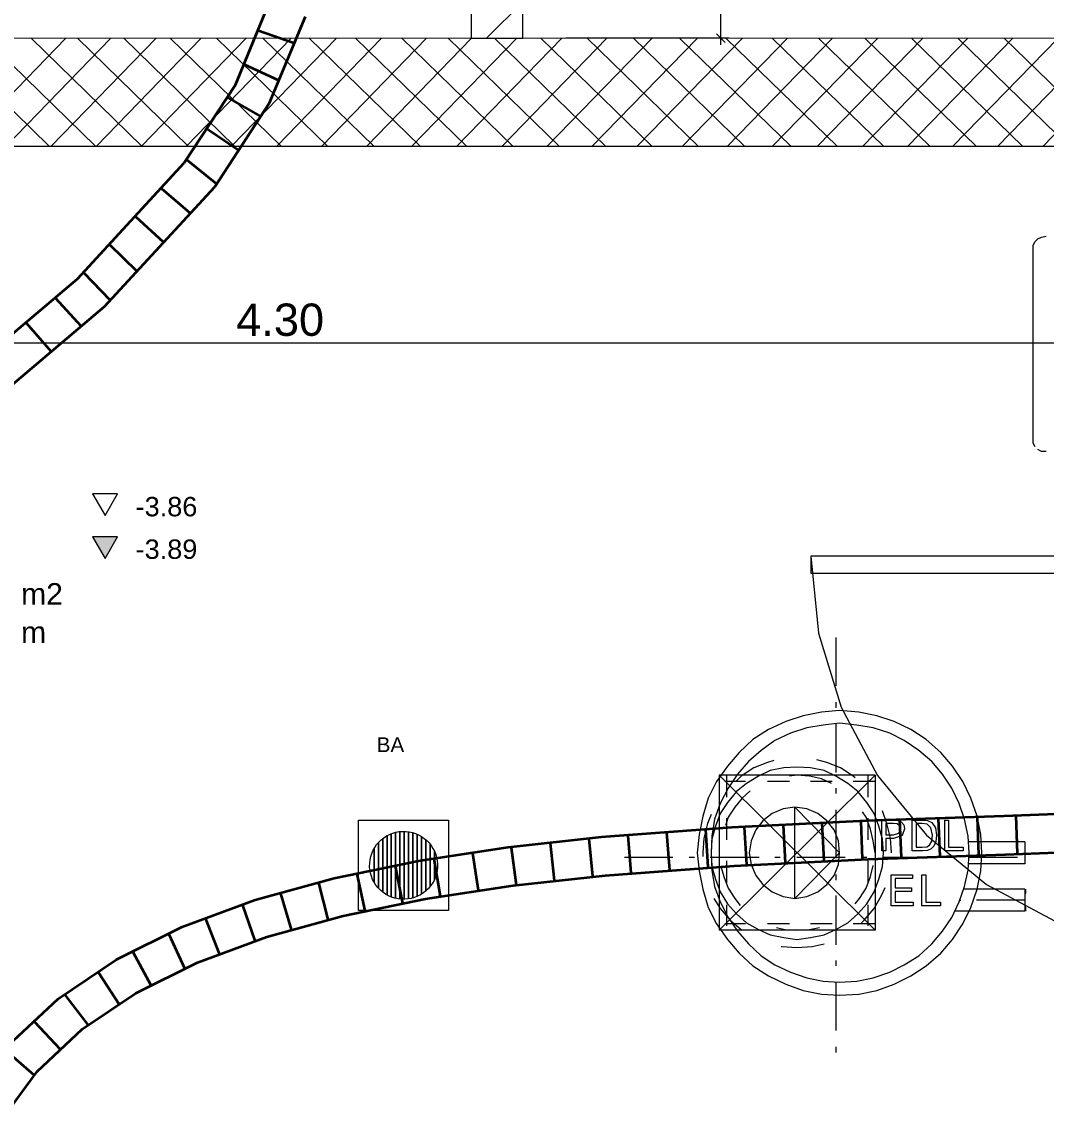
# Model space of a CAD drawing. Extents: x 0 to 1189, y 0 to 841.
# Drawn here: x 201.8 to 249.3, y 483.9 to 534.9 of the extents above; entities that cross this region are included whole.
import ezdxf
from ezdxf.lldxf.tags import DXFTag

# ---------------------------------------------------------------- set-up
doc = ezdxf.new("R2010")
doc.units = 0
doc.layers.get('0').update_dxf_attribs({"lineweight": 35})
for name, color, linetype, lineweight in [('152.0 Kanalisation', 7, 'Continuous', 25), ('211.5 Stahlbeton Kontur', 7, 'Continuous', 25), ('211.5 Stahlbeton Schraffur', 7, 'Continuous', 25), ('211.6 Mauerwerk Kontur', 7, 'Continuous', 25), ('211.6 Mauerwerk Schraffur', 7, 'Continuous', 25), ('251.0 Allg. Sanitärapparate', 7, 'Continuous', 25), ('273.0 Innentüren', 7, 'Continuous', 25), ('Bemassung', 7, 'Continuous', 25), ('Raumstempel', 7, 'Continuous', 25)]:
    doc.layers.add(name, color=color, linetype=linetype, lineweight=lineweight)
doc.layers.add('L_Zuluft_eingelegt', color=1, linetype='fein_strichliert', lineweight=35, true_color=0xff0000)
doc.styles.get("Standard").update_dxf_attribs({"font": 'arial.ttf'})
tags = doc.linetypes.add('fein_strichliert', pattern=[4, 1, -2, 1]).pattern_tags.tags
tags[8:9] = [DXFTag(74, 4), DXFTag(75, 0), DXFTag(340, '0'), DXFTag(46, 0.0), DXFTag(50, 0.0), DXFTag(44, 0.0), DXFTag(45, 0.0)]
tags[6:7] = [DXFTag(74, 4), DXFTag(75, 0), DXFTag(340, '0'), DXFTag(46, 0.0), DXFTag(50, 0.0), DXFTag(44, 0.0), DXFTag(45, 0.0)]
tags[4:5] = [DXFTag(74, 4), DXFTag(75, 0), DXFTag(340, '0'), DXFTag(46, 0.0), DXFTag(50, 0.0), DXFTag(44, 0.0), DXFTag(45, 0.0)]

# ---------------------------------------------------------------- blocks, each defined once
blk = doc.blocks.new('Referenz-A0SO6TOG06', base_point=(4.401, 96.704))
at = {"layer": '152.0 Kanalisation', "color": 0, "lineweight": 13}
for p, q in [((239.576, 506.324), (239.576, 504.081)), ((239.576, 503.319), (239.576, 503.065)), ((238.052, 502.684), (237.248, 502.43)), ((238.899, 502.853), (238.052, 502.684)), ((239.746, 502.938), (238.899, 502.853)), ((240.635, 502.853), (239.746, 502.938)), ((241.481, 502.684), (240.635, 502.853)), ((242.286, 502.43), (241.481, 502.684)), ((237.248, 502.43), (236.444, 502.049)), ((238.222, 502.133), (237.46, 501.879)), ((238.984, 502.26), (238.222, 502.133)), ((239.746, 502.345), (238.984, 502.26)), ((239.576, 502.345), (239.576, 500.059)), ((240.55, 502.26), (239.746, 502.345)), ((241.312, 502.133), (240.55, 502.26)), ((242.074, 501.879), (241.312, 502.133)), ((243.048, 502.049), (242.286, 502.43)), ((235.724, 501.583), (235.089, 500.99)), ((236.444, 502.049), (235.724, 501.583)), ((237.46, 501.879), (236.74, 501.541)), ((242.751, 501.541), (242.074, 501.879)), ((243.767, 501.583), (243.048, 502.049)), ((244.445, 500.99), (243.767, 501.583)), ((236.105, 501.075), (235.512, 500.567)), ((236.74, 501.541), (236.105, 501.075)), ((243.429, 501.075), (242.751, 501.541)), ((244.021, 500.567), (243.429, 501.075)), ((235.089, 500.99), (234.539, 500.355)), ((235.512, 500.567), (235.004, 499.974)), ((236.698, 500.609), (236.401, 500.525)), ((239.153, 500.525), (238.687, 500.652)), ((244.529, 499.974), (244.021, 500.567)), ((244.995, 500.355), (244.445, 500.99)), ((234.539, 500.355), (234.031, 499.636)), ((235.766, 500.271), (235.174, 499.89)), ((236.401, 500.525), (235.766, 500.271)), ((236.528, 500.144), (235.978, 499.89)), ((237.163, 500.271), (236.528, 500.144)), ((237.756, 500.313), (237.163, 500.271)), ((238.391, 500.271), (237.756, 500.313)), ((239.026, 500.144), (238.391, 500.271)), ((239.576, 499.89), (239.026, 500.144)), ((239.788, 500.271), (239.153, 500.525)), ((240.381, 499.89), (239.788, 500.271)), ((245.461, 499.636), (244.995, 500.355)), ((234.031, 499.636), (233.65, 498.874)), ((241.397, 499.932), (234.158, 499.932)), ((234.158, 499.932), (234.158, 492.736)), ((234.158, 499.932), (241.397, 492.736)), ((241.397, 499.932), (234.158, 492.736)), ((235.385, 499.636), (234.412, 499.636)), ((234.496, 499.932), (234.496, 498.916)), ((235.004, 499.974), (234.581, 499.339)), ((235.174, 499.89), (234.962, 499.678)), ((235.428, 499.551), (234.962, 499.17)), ((235.978, 499.89), (235.428, 499.551)), ((237.417, 499.636), (236.401, 499.636)), ((237.756, 499.932), (237.417, 499.89)), ((238.349, 499.89), (237.756, 499.932)), ((238.899, 499.763), (238.349, 499.89)), ((239.407, 499.636), (238.391, 499.636)), ((239.365, 499.551), (238.899, 499.763)), ((240.127, 499.551), (239.576, 499.89)), ((240.592, 499.17), (240.127, 499.551)), ((240.465, 499.805), (240.381, 499.89)), ((241.397, 499.636), (240.381, 499.636)), ((241.058, 499.932), (241.058, 498.916)), ((241.397, 499.932), (241.397, 492.736)), ((244.953, 499.339), (244.529, 499.974)), ((245.842, 498.874), (245.461, 499.636)), ((234.581, 499.339), (234.2, 498.62)), ((234.962, 499.17), (234.539, 498.662)), ((235.597, 499.212), (235.216, 498.874)), ((239.576, 499.339), (239.576, 499.085)), ((241.016, 498.662), (240.592, 499.17)), ((245.291, 498.62), (244.953, 499.339)), ((233.65, 498.874), (233.396, 498.027)), ((234.2, 498.62), (233.946, 497.9)), ((234.539, 498.662), (234.2, 498.154)), ((235.216, 498.874), (234.877, 498.45)), ((241.354, 498.154), (241.016, 498.662)), ((245.545, 497.9), (245.291, 498.62)), ((246.138, 498.027), (245.842, 498.874)), ((233.396, 498.027), (233.226, 497.18)), ((233.777, 498.112), (233.607, 497.688)), ((234.2, 498.154), (233.988, 497.561)), ((234.877, 498.45), (234.581, 497.985)), ((236.613, 498.154), (236.19, 497.815)), ((237.121, 498.366), (236.613, 498.154)), ((237.671, 498.45), (237.121, 498.366)), ((238.222, 498.366), (237.671, 498.45)), ((237.671, 494.217), (237.671, 498.45)), ((237.671, 498.45), (239.746, 496.334)), ((238.73, 498.154), (238.222, 498.366)), ((239.153, 497.815), (238.73, 498.154)), ((239.576, 498.323), (239.576, 496.08)), ((240.973, 497.985), (240.804, 498.239)), ((241.566, 497.561), (241.354, 498.154)), ((241.947, 497.688), (241.735, 498.281)), ((246.307, 497.18), (246.138, 498.027)), ((217.415, 497.84), (221.597, 497.84)), ((217.415, 493.659), (217.415, 497.84)), ((221.597, 497.84), (221.597, 493.659)), ((233.607, 497.688), (233.438, 497.011)), ((233.946, 497.9), (233.819, 497.096)), ((233.988, 497.561), (233.819, 496.969)), ((234.581, 497.985), (234.454, 497.604)), ((234.496, 497.942), (234.496, 496.926)), ((236.19, 497.815), (235.851, 497.392)), ((239.492, 497.392), (239.153, 497.815)), ((241.185, 497.434), (240.973, 497.985)), ((241.058, 497.942), (241.058, 496.926)), ((241.735, 496.969), (241.566, 497.561)), ((241.715, 496.416), (241.715, 497.853)), ((241.715, 497.853), (242.233, 497.853)), ((242.248, 497.684), (241.897, 497.684)), ((241.897, 497.684), (241.897, 497.17)), ((242.116, 497.011), (241.947, 497.688)), ((242.233, 497.853), (242.442, 497.84)), ((242.418, 497.671), (242.248, 497.684)), ((242.532, 497.586), (242.418, 497.671)), ((242.442, 497.84), (242.611, 497.772)), ((242.576, 497.432), (242.532, 497.586)), ((242.611, 497.772), (242.721, 497.634)), ((242.721, 497.634), (242.763, 497.438)), ((243.112, 496.416), (243.112, 497.853)), ((243.112, 497.853), (243.585, 497.853)), ((243.582, 497.684), (243.294, 497.684)), ((243.294, 497.684), (243.294, 496.585)), ((243.817, 497.654), (243.582, 497.684)), ((243.585, 497.853), (243.83, 497.833)), ((243.989, 497.491), (243.817, 497.654)), ((243.83, 497.833), (244.031, 497.73)), ((244.031, 497.73), (244.193, 497.484)), ((244.628, 496.416), (244.628, 497.853)), ((244.628, 497.853), (244.809, 497.853)), ((244.809, 497.853), (244.809, 496.585)), ((245.715, 497.096), (245.545, 497.9)), ((218.466, 496.935), (218.587, 497.031)), ((218.536, 496.993), (218.536, 495.75)), ((218.536, 495.75), (218.536, 496.993)), ((218.587, 497.031), (218.718, 497.115)), ((218.718, 497.115), (218.855, 497.186)), ((218.736, 497.126), (218.736, 495.75)), ((218.736, 495.75), (218.736, 497.126)), ((218.855, 497.186), (218.999, 497.243)), ((218.936, 497.22), (218.936, 495.75)), ((218.936, 495.75), (218.936, 497.22)), ((218.999, 497.243), (219.148, 497.285)), ((219.136, 497.282), (219.136, 495.75)), ((219.136, 495.75), (219.136, 497.282)), ((219.148, 497.285), (219.3, 497.313)), ((219.3, 497.313), (219.454, 497.325)), ((219.336, 497.317), (219.336, 495.75)), ((219.336, 495.75), (219.336, 497.317)), ((219.454, 497.325), (219.609, 497.323)), ((219.536, 497.326), (219.536, 495.75)), ((219.536, 495.75), (219.536, 497.326)), ((219.609, 497.323), (219.763, 497.305)), ((219.736, 497.309), (219.736, 495.75)), ((219.736, 495.75), (219.736, 497.309)), ((219.763, 497.305), (219.914, 497.272)), ((219.914, 497.272), (220.061, 497.225)), ((219.936, 497.266), (219.936, 495.75)), ((219.936, 495.75), (219.936, 497.266)), ((220.061, 497.225), (220.203, 497.164)), ((220.136, 497.195), (220.136, 495.75)), ((220.136, 495.75), (220.136, 497.195)), ((220.203, 497.164), (220.338, 497.088)), ((220.336, 497.09), (220.336, 495.75)), ((220.336, 495.75), (220.336, 497.09)), ((220.338, 497.088), (220.465, 497)), ((220.465, 497), (220.583, 496.9)), ((233.226, 497.18), (233.142, 496.334)), ((233.438, 497.011), (233.396, 496.334)), ((233.819, 497.096), (233.777, 496.334)), ((235.851, 497.392), (235.639, 496.884)), ((239.703, 496.884), (239.492, 497.392)), ((241.312, 496.884), (241.185, 497.434)), ((241.897, 497.17), (242.252, 497.17)), ((242.249, 497), (241.897, 497)), ((241.897, 497), (241.897, 496.416)), ((242.159, 496.334), (242.116, 497.011)), ((242.652, 497.127), (242.249, 497)), ((242.252, 497.17), (242.502, 497.238)), ((242.502, 497.238), (242.576, 497.432)), ((242.763, 497.438), (242.652, 497.127)), ((244.06, 497.145), (243.989, 497.491)), ((244.023, 496.868), (244.06, 497.145)), ((244.193, 497.484), (244.247, 497.142)), ((244.247, 497.142), (244.211, 496.852)), ((245.757, 496.334), (245.715, 497.096)), ((246.35, 496.334), (246.307, 497.18)), ((218.092, 496.447), (218.167, 496.582)), ((218.136, 496.531), (218.136, 495.75)), ((218.136, 495.75), (218.136, 496.531)), ((218.167, 496.582), (218.255, 496.709)), ((218.255, 496.709), (218.355, 496.827)), ((218.336, 496.807), (218.336, 495.75)), ((218.336, 495.75), (218.336, 496.807)), ((218.355, 496.827), (218.466, 496.935)), ((220.536, 496.943), (220.536, 495.75)), ((220.536, 495.75), (220.536, 496.943)), ((220.583, 496.9), (220.691, 496.789)), ((220.691, 496.789), (220.787, 496.668)), ((220.736, 496.735), (220.736, 495.75)), ((220.736, 495.75), (220.736, 496.735)), ((220.787, 496.668), (220.871, 496.538)), ((220.871, 496.538), (220.942, 496.4)), ((233.819, 496.969), (233.777, 496.334)), ((235.639, 496.884), (235.555, 496.334)), ((239.746, 496.334), (239.703, 496.884)), ((241.397, 496.334), (241.312, 496.884)), ((241.778, 496.334), (241.735, 496.969)), ((243.294, 496.585), (243.587, 496.585)), ((243.587, 496.585), (243.8, 496.612)), ((243.8, 496.612), (243.923, 496.686)), ((243.992, 496.512), (243.828, 496.44)), ((243.923, 496.686), (244.023, 496.868)), ((244.117, 496.642), (243.992, 496.512)), ((244.211, 496.852), (244.117, 496.642)), ((244.809, 496.585), (245.485, 496.585)), ((245.485, 496.585), (245.485, 496.416)), ((248.339, 496.842), (245.757, 496.842)), ((248.339, 496.842), (248.339, 496.799)), ((248.339, 496.842), (248.339, 495.826)), ((248.339, 496.799), (248.339, 496.757)), ((248.339, 496.757), (248.339, 496.715)), ((248.339, 496.715), (248.339, 496.672)), ((248.339, 496.672), (248.339, 496.63)), ((248.339, 496.63), (248.339, 496.588)), ((248.339, 496.588), (248.339, 496.503)), ((248.339, 496.503), (248.339, 496.461)), ((217.932, 495.853), (217.95, 496.006)), ((217.95, 496.006), (217.983, 496.158)), ((217.983, 496.158), (218.03, 496.305)), ((218.03, 496.305), (218.092, 496.447)), ((220.936, 496.412), (220.936, 495.75)), ((220.936, 495.75), (220.936, 496.412)), ((220.942, 496.4), (220.999, 496.256)), ((220.999, 496.256), (221.041, 496.108)), ((221.041, 496.108), (221.069, 495.955)), ((229.755, 496.122), (231.999, 496.122)), ((232.761, 496.122), (233.015, 496.122)), ((233.142, 496.334), (233.226, 495.487)), ((233.396, 496.334), (233.396, 496.164)), ((233.734, 496.122), (236.02, 496.122)), ((233.777, 496.334), (233.819, 495.699)), ((233.777, 496.334), (233.819, 495.529)), ((235.555, 496.334), (235.639, 495.783)), ((236.74, 496.122), (236.994, 496.122)), ((239.746, 496.334), (237.671, 494.217)), ((237.756, 496.122), (240, 496.122)), ((239.703, 495.783), (239.746, 496.334)), ((240.762, 496.122), (241.016, 496.122)), ((241.897, 496.416), (241.715, 496.416)), ((241.735, 495.699), (241.778, 496.334)), ((241.735, 496.122), (244.021, 496.122)), ((243.608, 496.416), (243.112, 496.416)), ((243.828, 496.44), (243.608, 496.416)), ((245.485, 496.416), (244.628, 496.416)), ((244.741, 496.122), (244.995, 496.122)), ((245.715, 495.529), (245.757, 496.334)), ((245.757, 496.122), (248.001, 496.122)), ((246.307, 495.487), (246.35, 496.334)), ((248.339, 496.461), (248.339, 496.376)), ((248.339, 496.376), (248.339, 496.334)), ((248.339, 496.334), (248.339, 496.249)), ((248.339, 496.249), (248.339, 496.207)), ((248.339, 496.207), (248.339, 496.122)), ((248.339, 496.122), (248.339, 496.08)), ((248.339, 496.08), (248.339, 496.037)), ((248.339, 496.037), (248.339, 495.995)), ((248.339, 495.995), (248.339, 495.953)), ((217.93, 495.698), (217.932, 495.853)), ((217.943, 495.544), (217.93, 495.698)), ((217.97, 495.392), (217.943, 495.544)), ((218.136, 494.969), (218.136, 495.75)), ((218.136, 495.75), (218.136, 494.969)), ((218.336, 494.692), (218.336, 495.75)), ((218.336, 495.75), (218.336, 494.692)), ((218.536, 494.506), (218.536, 495.75)), ((218.536, 495.75), (218.536, 494.506)), ((218.736, 494.374), (218.736, 495.75)), ((218.736, 495.75), (218.736, 494.374)), ((218.936, 494.279), (218.936, 495.75)), ((218.936, 495.75), (218.936, 494.279)), ((219.136, 494.217), (219.136, 495.75)), ((219.136, 495.75), (219.136, 494.217)), ((219.336, 494.182), (219.336, 495.75)), ((219.336, 495.75), (219.336, 494.182)), ((219.536, 494.173), (219.536, 495.75)), ((219.536, 495.75), (219.536, 494.173)), ((219.736, 494.19), (219.736, 495.75)), ((219.736, 495.75), (219.736, 494.19)), ((219.936, 494.233), (219.936, 495.75)), ((219.936, 495.75), (219.936, 494.233)), ((220.136, 494.305), (220.136, 495.75)), ((220.136, 495.75), (220.136, 494.305)), ((220.336, 494.409), (220.336, 495.75)), ((220.336, 495.75), (220.336, 494.409)), ((220.536, 494.556), (220.536, 495.75)), ((220.536, 495.75), (220.536, 494.556)), ((220.736, 494.764), (220.736, 495.75)), ((220.736, 495.75), (220.736, 494.764)), ((220.936, 495.087), (220.936, 495.75)), ((220.936, 495.75), (220.936, 495.087)), ((221.061, 495.493), (221.029, 495.342)), ((221.079, 495.647), (221.061, 495.493)), ((221.069, 495.955), (221.082, 495.801)), ((221.082, 495.801), (221.079, 495.647)), ((233.226, 495.487), (233.396, 494.641)), ((233.819, 495.699), (233.988, 495.106)), ((233.819, 495.529), (233.946, 494.768)), ((234.242, 495.656), (234.369, 495.233)), ((234.496, 495.953), (234.496, 494.937)), ((235.639, 495.783), (235.851, 495.276)), ((239.492, 495.276), (239.703, 495.783)), ((241.058, 495.953), (241.058, 494.937)), ((241.185, 495.233), (241.312, 495.741)), ((241.566, 495.106), (241.735, 495.699)), ((245.545, 494.768), (245.715, 495.529)), ((248.339, 495.826), (245.757, 495.826)), ((246.138, 494.641), (246.307, 495.487)), ((248.339, 495.953), (248.339, 495.91)), ((248.339, 495.91), (248.339, 495.868)), ((248.339, 495.868), (248.339, 495.826)), ((218.013, 495.243), (217.97, 495.392)), ((218.07, 495.099), (218.013, 495.243)), ((218.14, 494.961), (218.07, 495.099)), ((218.224, 494.831), (218.14, 494.961)), ((220.92, 495.052), (220.845, 494.917)), ((220.981, 495.194), (220.92, 495.052)), ((221.029, 495.342), (220.981, 495.194)), ((233.988, 495.106), (234.2, 494.514)), ((234.369, 495.233), (234.581, 494.683)), ((235.851, 495.276), (236.19, 494.852)), ((239.153, 494.852), (239.492, 495.276)), ((239.576, 495.318), (239.576, 495.064)), ((240.973, 494.683), (241.185, 495.233)), ((241.354, 494.514), (241.566, 495.106)), ((242.142, 493.876), (242.142, 495.313)), ((242.142, 495.313), (243.135, 495.313)), ((243.135, 495.144), (242.324, 495.144)), ((242.324, 495.144), (242.324, 494.703)), ((243.135, 495.313), (243.135, 495.144)), ((243.57, 493.876), (243.57, 495.313)), ((243.57, 495.313), (243.751, 495.313)), ((243.751, 495.313), (243.751, 494.045)), ((218.32, 494.71), (218.224, 494.831)), ((218.428, 494.599), (218.32, 494.71)), ((218.546, 494.499), (218.428, 494.599)), ((218.673, 494.411), (218.546, 494.499)), ((220.424, 494.468), (220.294, 494.384)), ((220.545, 494.564), (220.424, 494.468)), ((220.656, 494.672), (220.545, 494.564)), ((220.757, 494.79), (220.656, 494.672)), ((220.845, 494.917), (220.757, 494.79)), ((233.396, 494.641), (233.65, 493.794)), ((233.946, 494.768), (234.2, 494.048)), ((234.2, 494.514), (234.539, 493.963)), ((234.581, 494.683), (234.877, 494.217)), ((236.19, 494.852), (236.613, 494.514)), ((236.613, 494.514), (237.121, 494.302)), ((238.222, 494.302), (238.73, 494.514)), ((238.73, 494.514), (239.153, 494.852)), ((240.677, 494.217), (240.973, 494.683)), ((241.016, 493.963), (241.354, 494.514)), ((241.693, 494.344), (241.862, 494.725)), ((242.324, 494.703), (243.083, 494.703)), ((243.083, 494.535), (242.324, 494.535)), ((242.324, 494.535), (242.324, 494.045)), ((243.083, 494.703), (243.083, 494.535)), ((245.291, 494.048), (245.545, 494.768)), ((248.339, 494.641), (245.503, 494.641)), ((245.842, 493.794), (246.138, 494.641)), ((248.339, 494.641), (248.339, 493.625)), ((248.382, 494.471), (248.339, 494.429)), ((248.382, 494.641), (248.382, 494.598)), ((248.382, 494.598), (248.382, 494.556)), ((248.382, 494.556), (248.382, 494.514)), ((248.382, 494.514), (248.382, 494.471)), ((218.808, 494.336), (218.673, 494.411)), ((218.95, 494.274), (218.808, 494.336)), ((219.098, 494.227), (218.95, 494.274)), ((219.249, 494.194), (219.098, 494.227)), ((219.403, 494.176), (219.249, 494.194)), ((219.557, 494.174), (219.403, 494.176)), ((219.712, 494.187), (219.557, 494.174)), ((219.864, 494.214), (219.712, 494.187)), ((220.012, 494.257), (219.864, 494.214)), ((220.156, 494.314), (220.012, 494.257)), ((220.294, 494.384), (220.156, 494.314)), ((233.904, 494.217), (234.2, 493.752)), ((234.2, 494.048), (234.581, 493.328)), ((234.539, 493.963), (234.962, 493.498)), ((234.877, 494.217), (235.131, 493.879)), ((237.121, 494.302), (237.671, 494.217)), ((237.671, 494.217), (238.222, 494.302)), ((239.576, 494.344), (239.576, 492.058)), ((240.465, 493.963), (240.677, 494.217)), ((240.592, 493.498), (241.016, 493.963)), ((241.354, 493.752), (241.693, 494.344)), ((242.324, 494.045), (243.166, 494.045)), ((243.166, 494.045), (243.166, 493.876)), ((243.751, 494.045), (244.427, 494.045)), ((244.427, 494.045), (244.427, 493.876)), ((244.953, 493.328), (245.291, 494.048)), ((245.334, 494.133), (245.376, 494.133)), ((248.339, 494.133), (246.096, 494.133)), ((248.339, 494.429), (248.339, 494.387)), ((248.339, 494.387), (248.339, 494.302)), ((248.339, 494.302), (248.339, 494.26)), ((248.339, 494.26), (248.339, 494.175)), ((248.339, 494.175), (248.339, 494.133)), ((248.339, 494.133), (248.339, 494.048)), ((248.339, 494.048), (248.339, 494.006)), ((248.339, 494.006), (248.339, 493.921)), ((221.597, 493.659), (217.415, 493.659)), ((233.65, 493.794), (234.031, 493.032)), ((234.2, 493.752), (234.666, 493.201)), ((234.496, 493.921), (234.496, 492.947)), ((234.962, 493.498), (235.428, 493.074)), ((240.127, 493.074), (240.592, 493.498)), ((240.889, 493.201), (241.354, 493.752)), ((241.058, 493.921), (241.058, 492.947)), ((243.166, 493.876), (242.142, 493.876)), ((244.427, 493.876), (243.57, 493.876)), ((248.339, 493.625), (245.122, 493.625)), ((245.461, 493.032), (245.842, 493.794)), ((248.339, 493.921), (248.339, 493.879)), ((248.339, 493.879), (248.339, 493.836)), ((248.339, 493.836), (248.382, 493.794)), ((248.382, 493.794), (248.382, 493.752)), ((248.382, 493.752), (248.382, 493.709)), ((248.382, 493.709), (248.382, 493.667)), ((248.382, 493.667), (248.382, 493.625)), ((234.031, 493.032), (234.539, 492.312)), ((235.385, 493.032), (234.412, 493.032)), ((234.581, 493.328), (235.004, 492.693)), ((234.666, 493.201), (235.174, 492.778)), ((235.428, 493.074), (235.978, 492.778)), ((237.417, 493.032), (236.401, 493.032)), ((239.407, 493.032), (238.391, 493.032)), ((239.576, 492.778), (240.127, 493.074)), ((241.397, 493.032), (240.381, 493.032)), ((240.762, 493.074), (240.889, 493.201)), ((244.529, 492.693), (244.953, 493.328)), ((244.995, 492.312), (245.461, 493.032)), ((241.397, 492.736), (234.158, 492.736)), ((235.004, 492.693), (235.512, 492.101)), ((235.174, 492.778), (235.216, 492.736)), ((235.978, 492.778), (236.528, 492.524)), ((236.528, 492.524), (237.163, 492.397)), ((236.825, 492.863), (237.206, 492.778)), ((237.206, 492.778), (237.756, 492.736)), ((237.756, 492.736), (238.349, 492.778)), ((238.349, 492.778), (238.814, 492.863)), ((238.391, 492.397), (239.026, 492.524)), ((239.026, 492.524), (239.576, 492.778)), ((244.021, 492.101), (244.529, 492.693)), ((234.539, 492.312), (235.089, 491.677)), ((235.512, 492.101), (236.105, 491.55)), ((237.036, 491.974), (237.079, 491.974)), ((237.079, 491.974), (237.756, 491.931)), ((237.163, 492.397), (237.756, 492.312)), ((237.756, 492.312), (238.391, 492.397)), ((237.756, 491.931), (238.476, 491.974)), ((238.476, 491.974), (239.026, 492.101)), ((243.429, 491.55), (244.021, 492.101)), ((244.445, 491.677), (244.995, 492.312)), ((235.089, 491.677), (235.724, 491.085)), ((236.105, 491.55), (236.74, 491.127)), ((242.751, 491.127), (243.429, 491.55)), ((243.767, 491.085), (244.445, 491.677)), ((235.724, 491.085), (236.444, 490.619)), ((236.74, 491.127), (237.46, 490.788)), ((239.576, 491.339), (239.576, 491.085)), ((242.074, 490.788), (242.751, 491.127)), ((243.048, 490.619), (243.767, 491.085)), ((236.444, 490.619), (237.248, 490.238)), ((237.46, 490.788), (238.222, 490.534)), ((238.222, 490.534), (238.984, 490.365)), ((238.984, 490.365), (239.746, 490.323)), ((239.746, 490.323), (240.55, 490.365)), ((240.55, 490.365), (241.312, 490.534)), ((241.312, 490.534), (242.074, 490.788)), ((242.286, 490.238), (243.048, 490.619)), ((237.248, 490.238), (238.052, 489.942)), ((238.052, 489.942), (238.899, 489.772)), ((239.576, 490.323), (239.576, 488.079)), ((240.635, 489.772), (241.481, 489.942)), ((241.481, 489.942), (242.286, 490.238)), ((238.899, 489.772), (239.746, 489.73)), ((239.746, 489.73), (240.635, 489.772)), ((239.576, 487.317), (239.576, 487.063))]:
    blk.add_line(p, q, dxfattribs=at)
at = {"layer": '211.5 Stahlbeton Kontur', "color": 0, "lineweight": 18}
for p, q in [((269.939, 534.138), (165.739, 534.141)), ((170.739, 529.141), (327.339, 529.136))]:
    blk.add_line(p, q, dxfattribs=at)
at = {"layer": '211.5 Stahlbeton Schraffur', "color": 0, "lineweight": 13}
for p, q in [((203.059, 529.14), (197.92, 534.14)), ((198.965, 529.14), (203.83, 534.14)), ((205.21, 529.14), (200.071, 534.14)), ((201.058, 529.14), (205.922, 534.14)), ((207.361, 529.14), (202.222, 534.14)), ((203.15, 529.14), (208.015, 534.14)), ((209.512, 529.14), (204.373, 534.14)), ((205.243, 529.14), (210.108, 534.14)), ((211.664, 529.14), (206.524, 534.14)), ((207.336, 529.14), (212.201, 534.14)), ((213.815, 529.14), (208.675, 534.14)), ((209.429, 529.14), (214.293, 534.14)), ((215.966, 529.14), (210.826, 534.14)), ((211.522, 529.14), (216.386, 534.14)), ((218.117, 529.14), (212.978, 534.14)), ((213.614, 529.14), (218.479, 534.14)), ((220.268, 529.14), (215.129, 534.14)), ((215.707, 529.14), (220.572, 534.14)), ((222.419, 529.14), (217.28, 534.14)), ((217.8, 529.14), (222.665, 534.14)), ((224.57, 529.14), (219.431, 534.14)), ((219.893, 529.14), (224.757, 534.14)), ((226.721, 529.14), (221.582, 534.14)), ((221.985, 529.14), (226.85, 534.14)), ((228.872, 529.139), (223.733, 534.14)), ((224.078, 529.14), (228.943, 534.14)), ((231.023, 529.139), (225.884, 534.14)), ((226.171, 529.14), (231.036, 534.139)), ((233.174, 529.139), (228.035, 534.14)), ((228.264, 529.139), (233.128, 534.139)), ((235.325, 529.139), (230.186, 534.14)), ((230.356, 529.139), (235.221, 534.139)), ((237.476, 529.139), (232.337, 534.139)), ((232.449, 529.139), (237.314, 534.139)), ((239.628, 529.139), (234.488, 534.139)), ((234.542, 529.139), (239.407, 534.139)), ((236.635, 529.139), (241.499, 534.139)), ((241.779, 529.139), (236.639, 534.139)), ((238.728, 529.139), (243.592, 534.139)), ((243.93, 529.139), (238.79, 534.139)), ((240.82, 529.139), (245.685, 534.139)), ((246.081, 529.139), (240.941, 534.139)), ((242.913, 529.139), (247.778, 534.139)), ((248.232, 529.139), (243.093, 534.139)), ((245.006, 529.139), (249.871, 534.139)), ((250.383, 529.139), (245.244, 534.139)), ((247.099, 529.139), (251.963, 534.139)), ((252.534, 529.139), (247.395, 534.139)), ((249.191, 529.139), (254.056, 534.139))]:
    blk.add_line(p, q, dxfattribs=at)
at = {"layer": '211.6 Mauerwerk Kontur', "color": 0, "lineweight": 18}
for p, q in [((222.641, 598.74), (222.639, 534.141)), ((225.039, 534.141), (225.041, 598.74)), ((222.639, 534.141), (225.039, 534.141))]:
    blk.add_line(p, q, dxfattribs=at)
at = {"layer": '211.6 Mauerwerk Schraffur', "color": 0, "lineweight": 13}
blk.add_line((223.36, 534.141), (225.039, 535.819), dxfattribs=at)
at = {"layer": '251.0 Allg. Sanitärapparate', "color": 0, "lineweight": 13}
for p, q in [((248.74, 524.533), (248.826, 524.702)), ((248.74, 524.364), (248.74, 524.533)), ((248.822, 524.701), (248.948, 524.828)), ((248.951, 524.829), (249.122, 524.914)), ((249.118, 524.913), (249.33, 524.956)), ((248.74, 515.559), (248.74, 524.364)), ((248.74, 515.347), (248.74, 515.559)), ((248.826, 515.178), (248.74, 515.347)), ((249.122, 514.966), (248.951, 515.05)), ((249.33, 514.965), (249.118, 514.965))]:
    blk.add_line(p, q, dxfattribs=at)
at = {"layer": '273.0 Innentüren', "color": 0, "lineweight": 13}
for p, q in [((238.419, 510.099), (238.419, 509.299)), ((256.639, 510.099), (238.419, 510.099)), ((238.419, 510.099), (238.771, 506.525)), ((256.739, 509.299), (238.419, 509.299)), ((238.771, 506.525), (239.813, 503.089)), ((239.813, 503.089), (241.506, 499.921)), ((241.506, 499.921), (243.784, 497.145)), ((243.784, 497.145), (246.56, 494.867)), ((246.56, 494.867), (249.727, 493.173))]:
    blk.add_line(p, q, dxfattribs=at)
at = {"layer": 'Bemassung', "color": 0, "lineweight": 13}
for p, q in [((234.23, 534.141), (234.23, 598.74)), ((234.03, 534.341), (234.43, 533.941)), ((234.605, 534.141), (227.039, 534.141)), ((234.23, 533.841), (234.23, 534.141)), ((170.739, 520.001), (256.739, 520.001))]:
    blk.add_line(p, q, dxfattribs=at)
at = {"layer": 'Raumstempel', "color": 0, "lineweight": 13}
for p, q in [((205.066, 513.001), (205.648, 511.993)), ((206.23, 513.001), (205.066, 513.001)), ((205.648, 511.993), (206.23, 513.001)), ((205.066, 511.001), (205.648, 509.993)), ((206.23, 511.001), (205.066, 511.001)), ((205.648, 509.993), (206.23, 511.001))]:
    blk.add_line(p, q, dxfattribs=at)
for points in [[(205.648, 509.993), (205.648, 511.001), (205.066, 511.001)], [(205.648, 509.993), (206.23, 511.001), (205.648, 511.001)]]:
    blk.add_solid(points, dxfattribs=at)
at = {"layer": '152.0 Kanalisation', "color": 0, "lineweight": 13, "insert": (218.257, 501.692), "char_height": 0.68596, "attachment_point": 1}
blk.add_mtext('{\\fArial;BA}', dxfattribs=at)
at = {"layer": 'Bemassung', "color": 0, "linetype": 'Continuous', "lineweight": 13, "ltscale": 0.13, "insert": (211.737, 521.828), "char_height": 1.5, "attachment_point": 1}
blk.add_mtext('{\\fArial;4.30}', dxfattribs=at)
at = {"layer": 'Raumstempel', "color": 0, "lineweight": 13, "attachment_point": 1}
for s, insert, char_height in [('{\\fArial;-3.86}', (207.066, 512.851), 0.9), ('{\\fArial;-3.89}', (207.066, 510.876), 0.9), ('{\\fArial;m2}', (201.749, 508.849), 1), ('{\\fArial;m}', (201.749, 507.068), 1)]:
    blk.add_mtext(s, dxfattribs=dict(at, insert=insert, char_height=char_height))
blk = doc.blocks.new('Lüftungsrohr ComfoTube 90_ Rolle à 50 m-A0SO6TOI06', base_point=(196.775, 474.934))
at = {"color": 0, "linetype": 'ByBlock', "lineweight": -2, "ltscale": 0.35}
for p, q in [((247.389, 498.044), (266.651, 498.821)), ((240.996, 497.826), (247.389, 498.044)), ((247.925, 498.042), (247.995, 496.297)), ((228.7, 497.068), (234.738, 497.522)), ((234.738, 497.522), (240.996, 497.826)), ((235.319, 497.526), (235.423, 495.783)), ((237.122, 497.613), (237.216, 495.87)), ((238.925, 497.701), (239.008, 495.957)), ((240.728, 497.789), (240.801, 496.044)), ((242.528, 497.854), (242.599, 496.11)), ((244.327, 497.916), (244.397, 496.171)), ((246.127, 497.977), (246.195, 496.232)), ((224.354, 496.589), (228.7, 497.068)), ((229.912, 497.135), (230.058, 495.395)), ((231.714, 497.27), (231.846, 495.529)), ((233.516, 497.406), (233.634, 495.664)), ((247.456, 496.251), (266.802, 497.031)), ((220.205, 495.962), (224.354, 496.589)), ((224.502, 496.581), (224.725, 494.849)), ((226.306, 496.78), (226.5, 495.045)), ((228.109, 496.978), (228.275, 495.24)), ((220.908, 496.044), (221.199, 494.322)), ((222.705, 496.316), (222.962, 494.589)), ((234.849, 495.731), (241.07, 496.033)), ((241.07, 496.033), (247.456, 496.251)), ((216.282, 495.158), (220.205, 495.962)), ((219.117, 495.714), (219.45, 494)), ((228.866, 495.281), (234.849, 495.731)), ((212.614, 494.146), (216.282, 495.158)), ((217.331, 495.348), (217.71, 493.644)), ((224.587, 494.81), (228.866, 495.281)), ((213.787, 494.444), (214.28, 492.769)), ((215.553, 494.931), (215.985, 493.239)), ((220.52, 494.195), (224.587, 494.81)), ((209.233, 492.896), (212.614, 494.146)), ((216.701, 493.412), (220.52, 494.195)), ((212.034, 493.905), (212.595, 492.252)), ((210.305, 493.266), (210.947, 491.642)), ((213.165, 492.436), (216.701, 493.412)), ((206.171, 491.374), (209.233, 492.896)), ((208.602, 492.555), (209.332, 490.968)), ((209.946, 491.246), (213.165, 492.436)), ((206.94, 491.728), (207.771, 490.193)), ((203.464, 489.547), (206.171, 491.374)), ((207.076, 489.82), (209.946, 491.246)), ((205.337, 490.781), (206.281, 489.313)), ((201.153, 487.381), (203.464, 489.547)), ((203.785, 489.732), (204.849, 488.348)), ((204.587, 488.14), (207.076, 489.82)), ((202.371, 488.489), (203.566, 487.217)), ((202.499, 486.184), (204.587, 488.14)), ((201.026, 487.165), (202.347, 486.023)), ((200.833, 483.926), (202.499, 486.184))]:
    blk.add_line(p, q, dxfattribs=at)
blk = doc.blocks.new('Lüftungsrohr ComfoTube 90_ Rolle à 50 m-A0SO6TRI06', base_point=(162.825, 474.934))
at = {"color": 0, "linetype": 'ByBlock', "lineweight": -2, "ltscale": 0.35}
for p, q in [((211.696, 531.982), (213.206, 535.629)), ((213.288, 531.14), (214.949, 535.15)), ((212.77, 534.51), (214.417, 533.931)), ((212.113, 532.924), (213.697, 532.191)), ((209.317, 528.358), (211.696, 531.982)), ((211.339, 531.393), (212.853, 530.523)), ((210.736, 527.252), (213.288, 531.14)), ((210.387, 529.945), (211.83, 528.962)), ((204.373, 522.982), (209.317, 528.358)), ((209.439, 528.494), (210.802, 527.403)), ((205.617, 521.685), (210.736, 527.252)), ((208.262, 527.175), (209.586, 526.037)), ((207.061, 525.871), (208.35, 524.692)), ((205.861, 524.565), (207.113, 523.348)), ((204.662, 523.259), (205.876, 522.004)), ((198.252, 517.806), (204.373, 522.982)), ((203.341, 522.077), (204.518, 520.788)), ((199.343, 516.38), (205.617, 521.685)), ((201.985, 520.931), (203.126, 519.61))]:
    blk.add_line(p, q, dxfattribs=at)

msp = doc.modelspace()

# ---------------------------------------------------------------- block references
at = {"color": 8, "lineweight": 25, "ltscale": 0.25, "true_color": 0x808080}
msp.add_blockref('Referenz-A0SO6TOG06', (4.401, 96.704), dxfattribs=at)
at = {"layer": 'L_Zuluft_eingelegt', "linetype": 'Continuous', "ltscale": 0.35}
for name, p in [('Lüftungsrohr ComfoTube 90_ Rolle à 50 m-A0SO6TRI06', (162.825, 474.934)), ('Lüftungsrohr ComfoTube 90_ Rolle à 50 m-A0SO6TOI06', (196.775, 474.934))]:
    msp.add_blockref(name, p, dxfattribs=at)

doc.saveas('drawing.dxf')
